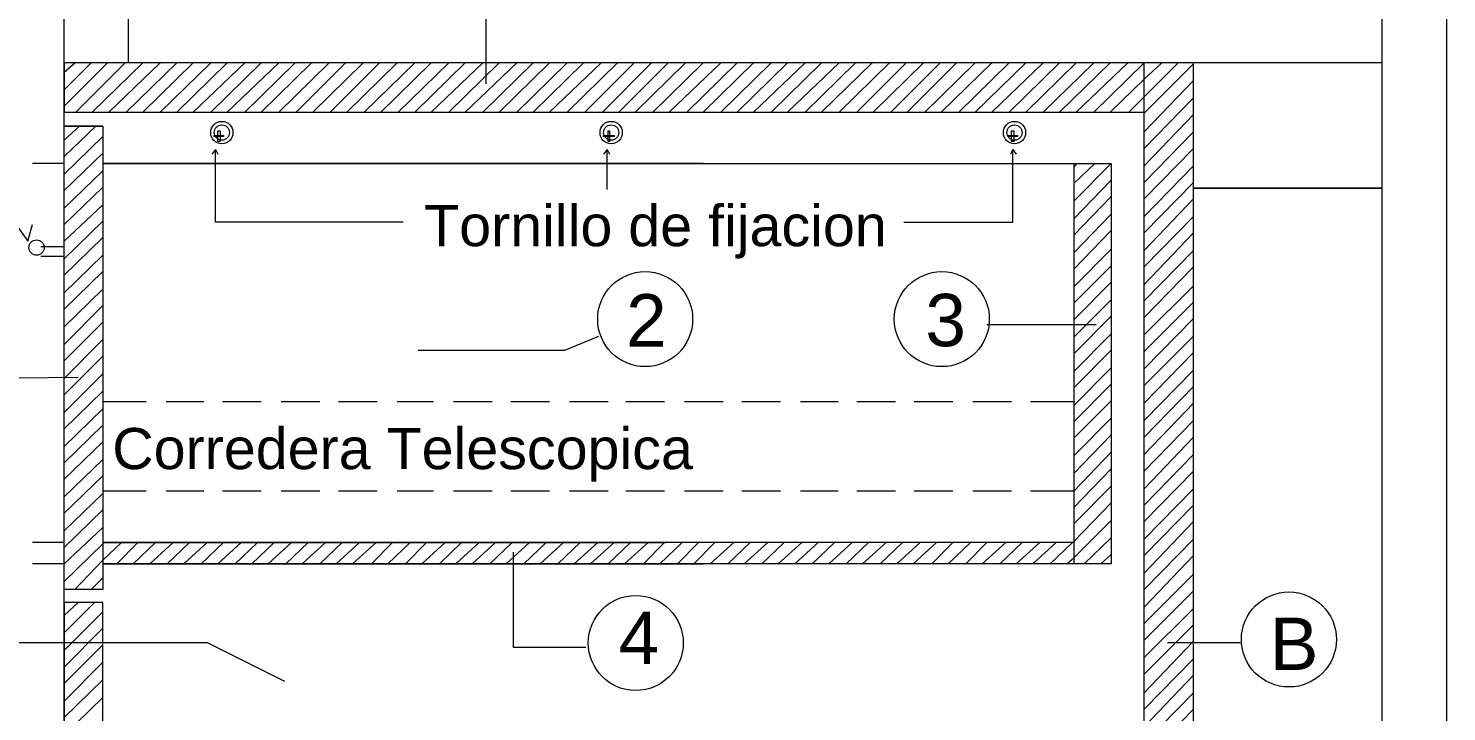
# Model space of a CAD drawing. Header units: inches. Extents: x 0.13 to 4.47, y 0.19 to 3.07.
# Drawn here: x 1.656 to 2.217, y 2.391 to 2.661 of the extents above; entities that cross this region are included whole.
import ezdxf

# ---------------------------------------------------------------- set-up
doc = ezdxf.new("R2010")
doc.units = ezdxf.units.IN
doc.header["$MEASUREMENT"] = 0
for name, color, linetype in [('PDF_PDF5_PDF12_PDF11_0', 7, 'Continuous'), ('PDF_PDF5_PDF12_PDF11_COTAS-01', 7, 'Continuous'), ('PDF_Texto', 7, 'Continuous')]:
    doc.layers.add(name, color=color, linetype=linetype)
doc.layers.add('PDF_PDF5_PDF12_PDF11_punteadas', color=7, linetype='Continuous', true_color=0xff3e00)
doc.styles.add('PDF Arial', font='arial.ttf')

msp = doc.modelspace()

# ---------------------------------------------------------------- linework, layer by layer
at = {"layer": 'PDF_PDF5_PDF12_PDF11_0', "lineweight": 5}
for points in [[(1.69026, 2.14367), (1.68515, 2.14367), (1.68515, 2.43392), (1.66983, 2.43392), (1.66983, 2.14878), (1.66983, 2.73764)], [(1.69537, 2.64754), (1.69537, 2.73764)], [(2.21736, 2.73764), (2.21736, 2.52819), (2.21736, 2.01921), (2.19181, 2.01921), (2.19181, 2.52819), (2.19181, 2.73764)], [(1.83701, 2.63919), (1.83701, 2.67912), (1.89413, 2.67912)], [(1.56905, 2.64801), (1.60481, 2.64754), (1.65543, 2.57696), (1.65729, 2.58346)], [(2.19181, 2.64754), (1.66983, 2.64754)], [(1.68515, 2.1641), (2.09754, 2.1641), (2.09754, 2.14367), (1.69026, 2.14367), (2.11704, 2.14367), (2.11704, 2.64754)], [(2.09754, 2.14367), (2.09754, 2.64754)], [(1.68515, 2.62247), (1.66983, 2.62247)], [(1.72974, 2.61318), (1.72834, 2.61132)], [(1.80404, 2.58439), (1.72974, 2.58439), (1.72974, 2.61318), (1.73066, 2.61132)], [(1.88484, 2.61318), (1.88345, 2.61132)], [(1.88484, 2.59739), (1.88484, 2.61318), (1.88577, 2.61132)], [(2.00234, 2.58439), (2.04553, 2.58439), (2.04553, 2.61318), (2.0446, 2.61132)], [(2.04553, 2.61318), (2.04692, 2.61132)], [(1.92293, 2.60761), (1.68515, 2.60761), (2.08454, 2.60761), (2.08454, 2.44925), (1.68515, 2.44925), (1.92293, 2.44925)], [(2.06968, 2.60761), (2.06968, 2.44925)], [(2.11704, 2.59785), (2.19181, 2.59785), (2.11704, 2.59785)], [(1.66983, 2.57463), (1.66054, 2.57463)], [(1.66983, 2.57092), (1.66054, 2.57092)], [(1.81008, 2.53377), (1.86813, 2.53377), (1.88159, 2.53934)], [(2.03531, 2.54398), (2.0785, 2.54398)], [(1.62803, 2.52262), (1.6754, 2.52309)], [(2.06968, 2.4576), (1.68515, 2.4576), (1.90806, 2.4576)], [(1.84769, 2.45389), (1.84769, 2.41627), (1.87649, 2.41627)], [(1.68515, 2.43903), (1.66983, 2.43903)], [(1.62757, 2.41813), (1.72648, 2.41813), (1.75713, 2.40281)], [(2.10683, 2.41813), (2.13562, 2.41813)]]:
    msp.add_lwpolyline(points, dxfattribs=at)
for points in [[(1.66983, 2.62804), (2.09754, 2.62804), (2.09754, 2.64754), (1.66983, 2.64754)], [(1.66983, 2.62247), (1.68515, 2.62247), (1.68515, 2.43903), (1.66983, 2.43903)], [(1.72927, 2.61875), (1.73299, 2.61875), (1.73299, 2.61829), (1.72927, 2.61829)], [(1.73066, 2.62061), (1.73159, 2.62061), (1.73159, 2.61643), (1.73066, 2.61643)], [(1.88345, 2.61875), (1.88763, 2.61875), (1.88763, 2.61829), (1.88345, 2.61829)], [(1.88531, 2.62061), (1.88577, 2.62061), (1.88577, 2.61643), (1.88531, 2.61643)], [(2.04367, 2.61875), (2.04738, 2.61875), (2.04738, 2.61829), (2.04367, 2.61829)], [(2.04506, 2.62061), (2.04599, 2.62061), (2.04599, 2.61643), (2.04506, 2.61643)]]:
    msp.add_lwpolyline(points, close=True, dxfattribs=at)
for centre, radius in [((1.73229, 2.61991), 0.00441), ((1.88647, 2.61991), 0.00441), ((2.04622, 2.61991), 0.00441), ((1.73229, 2.61991), 0.00302), ((1.88647, 2.61991), 0.00302), ((2.04622, 2.61991), 0.00302), ((1.65891, 2.5744), 0.00302), ((1.89994, 2.54607), 0.01881), ((2.01743, 2.54607), 0.01881), ((2.15489, 2.41929), 0.01881), ((1.89622, 2.4179), 0.01881)]:
    msp.add_circle(centre, radius, dxfattribs=at)
at = {"layer": 'PDF_PDF5_PDF12_PDF11_COTAS-01', "lineweight": 5}
for points in [[(1.66983, 2.64383), (1.67401, 2.64754)], [(1.66983, 2.63686), (1.68051, 2.64754)], [(1.66983, 2.63036), (1.68701, 2.64754)], [(1.67447, 2.62804), (1.69398, 2.64754)], [(1.68097, 2.62804), (1.70094, 2.64754)], [(1.68747, 2.62804), (1.70791, 2.64754)], [(1.69444, 2.62804), (1.71441, 2.64754)], [(1.70094, 2.62804), (1.72091, 2.64754)], [(1.70791, 2.62804), (1.72788, 2.64754)], [(1.71441, 2.62804), (1.73438, 2.64754)], [(1.72091, 2.62804), (1.74135, 2.64754)], [(1.72788, 2.62804), (1.74785, 2.64754)], [(1.73438, 2.62804), (1.75481, 2.64754)], [(1.74135, 2.62804), (1.76131, 2.64754)], [(1.74785, 2.62804), (1.76782, 2.64754)], [(1.75481, 2.62804), (1.77478, 2.64754)], [(1.76178, 2.62804), (1.78128, 2.64754)], [(1.76828, 2.62804), (1.78825, 2.64754)], [(1.77525, 2.62804), (1.79475, 2.64754)], [(1.78175, 2.62804), (1.80172, 2.64754)], [(1.78871, 2.62804), (1.80868, 2.64754)], [(1.79522, 2.62804), (1.81518, 2.64754)], [(1.80218, 2.62804), (1.82215, 2.64754)], [(1.80868, 2.62804), (1.82865, 2.64754)], [(1.81518, 2.62804), (1.83562, 2.64754)], [(1.82215, 2.62804), (1.84212, 2.64754)], [(1.82865, 2.62804), (1.84909, 2.64754)], [(1.83562, 2.62804), (1.85559, 2.64754)], [(1.84212, 2.62804), (1.86209, 2.64754)], [(1.84909, 2.62804), (1.86906, 2.64754)], [(1.85559, 2.62804), (1.87556, 2.64754)], [(1.86209, 2.62804), (1.88252, 2.64754)], [(1.86906, 2.62804), (1.88902, 2.64754)], [(1.87602, 2.62804), (1.89553, 2.64754)], [(1.88299, 2.62804), (1.90249, 2.64754)], [(1.88949, 2.62804), (1.90899, 2.64754)], [(1.89599, 2.62804), (1.91596, 2.64754)], [(1.90296, 2.62804), (1.92293, 2.64754)], [(1.90946, 2.62804), (1.92989, 2.64754)], [(1.91642, 2.62804), (1.93639, 2.64754)], [(1.92293, 2.62804), (1.94289, 2.64754)], [(1.92989, 2.62804), (1.94986, 2.64754)], [(1.93639, 2.62804), (1.95636, 2.64754)], [(1.94289, 2.62804), (1.96333, 2.64754)], [(1.94986, 2.62804), (1.96983, 2.64754)], [(1.95636, 2.62804), (1.9768, 2.64754)], [(1.96333, 2.62804), (1.9833, 2.64754)], [(1.96983, 2.62804), (1.9898, 2.64754)], [(1.9768, 2.62804), (1.99677, 2.64754)], [(1.98376, 2.62804), (2.00327, 2.64754)], [(1.99026, 2.62804), (2.01023, 2.64754)], [(1.99723, 2.62804), (2.01673, 2.64754)], [(2.00373, 2.62804), (2.02324, 2.64754)], [(2.0107, 2.62804), (2.03067, 2.64754)], [(2.0172, 2.62804), (2.03717, 2.64754)], [(2.02416, 2.62804), (2.04413, 2.64754)], [(2.03067, 2.62804), (2.05064, 2.64754)], [(2.03717, 2.62804), (2.0576, 2.64754)], [(2.04413, 2.62804), (2.0641, 2.64754)], [(2.05064, 2.62804), (2.0706, 2.64754)], [(2.0576, 2.62804), (2.07757, 2.64754)], [(2.0641, 2.62804), (2.08407, 2.64754)], [(2.0706, 2.62804), (2.09104, 2.64754)], [(2.07757, 2.62804), (2.09754, 2.64754)], [(2.08407, 2.62804), (2.09754, 2.64104), (2.10451, 2.64754)], [(2.0915, 2.62804), (2.09754, 2.63408), (2.11101, 2.64754)], [(2.09754, 2.62758), (2.11704, 2.64708)], [(2.09754, 2.62014), (2.11704, 2.64058)], [(2.09754, 2.61364), (2.11704, 2.63361)], [(2.09754, 2.60668), (2.11704, 2.62711)], [(1.66983, 2.61689), (1.67586, 2.62247)], [(1.66983, 2.61039), (1.68237, 2.62247)], [(1.66983, 2.60343), (1.68515, 2.61829)], [(2.09754, 2.60018), (2.11704, 2.62014)], [(2.09754, 2.59367), (2.11704, 2.61364)], [(1.66983, 2.59692), (1.68515, 2.61179)], [(2.06968, 2.60621), (2.07107, 2.60761)], [(2.06968, 2.59971), (2.07804, 2.60761)], [(2.06968, 2.59275), (2.08454, 2.60761)], [(2.09754, 2.58671), (2.11704, 2.60668)], [(1.66983, 2.58996), (1.68515, 2.60482)], [(2.06968, 2.58578), (2.08454, 2.6011)], [(1.66983, 2.58346), (1.68515, 2.59832)], [(2.09754, 2.58021), (2.11704, 2.60018)], [(1.66983, 2.57696), (1.68515, 2.59135)], [(2.06968, 2.57928), (2.08454, 2.5946)], [(2.09754, 2.57324), (2.11704, 2.59367)], [(1.66983, 2.56999), (1.68515, 2.58485)], [(2.06968, 2.57231), (2.08454, 2.58764)], [(2.09754, 2.56674), (2.11704, 2.58671)], [(1.66983, 2.56349), (1.68515, 2.57835)], [(2.06968, 2.56581), (2.08454, 2.58114)], [(2.09754, 2.55977), (2.11704, 2.58021)], [(2.06968, 2.55884), (2.08454, 2.5737)], [(2.09754, 2.55327), (2.11704, 2.57324)], [(1.66983, 2.55652), (1.68515, 2.57138)], [(2.06968, 2.55234), (2.08454, 2.5672)], [(1.66983, 2.55002), (1.68515, 2.56488)], [(2.09754, 2.54677), (2.11704, 2.56674)], [(1.66983, 2.54305), (1.68515, 2.55792)], [(2.06968, 2.54584), (2.08454, 2.5607)], [(2.09754, 2.5398), (2.11704, 2.55931)], [(1.66983, 2.53609), (1.68515, 2.55141)], [(2.06968, 2.53887), (2.08454, 2.55374)], [(2.09754, 2.5333), (2.11704, 2.55281)], [(1.66983, 2.52959), (1.68515, 2.54491)], [(2.06968, 2.53237), (2.08454, 2.54723)], [(2.09754, 2.52634), (2.11704, 2.54631)], [(2.06968, 2.52541), (2.08454, 2.54027)], [(2.09754, 2.51983), (2.11704, 2.53934)], [(1.66983, 2.52262), (1.68515, 2.53795)], [(2.06968, 2.51891), (2.08454, 2.53377)], [(1.66983, 2.51612), (1.68515, 2.53144)], [(2.09754, 2.51287), (2.11704, 2.53284)], [(1.66983, 2.50915), (1.68515, 2.52448)], [(2.06968, 2.51194), (2.08454, 2.5268)], [(2.09754, 2.5059), (2.11704, 2.52587)], [(1.66983, 2.50265), (1.68515, 2.51751)], [(2.06968, 2.50544), (2.08454, 2.5203)], [(2.09754, 2.4994), (2.11704, 2.51937)], [(2.06968, 2.49894), (2.08454, 2.5138)], [(2.09754, 2.49243), (2.11704, 2.51287)], [(1.66983, 2.49569), (1.68515, 2.51055)], [(2.06968, 2.49197), (2.08454, 2.50683)], [(2.09754, 2.48593), (2.11704, 2.5059)], [(1.66983, 2.48918), (1.68515, 2.50404)], [(2.06968, 2.485), (2.08454, 2.50033)], [(1.66983, 2.48268), (1.68515, 2.49754)], [(2.09754, 2.47897), (2.11704, 2.4994)], [(1.66983, 2.47572), (1.68515, 2.49058)], [(2.06968, 2.47804), (2.08454, 2.49336)], [(2.09754, 2.47247), (2.11704, 2.49243)], [(1.66983, 2.46921), (1.68515, 2.48408)], [(2.06968, 2.47154), (2.08454, 2.48686)], [(2.09754, 2.46596), (2.11704, 2.48593)], [(1.66983, 2.46225), (1.68515, 2.47711)], [(2.06968, 2.46504), (2.08454, 2.4799)], [(2.09754, 2.459), (2.11704, 2.47897)], [(2.06968, 2.45807), (2.08454, 2.47339)], [(2.09754, 2.4525), (2.11704, 2.47247)], [(1.66983, 2.45575), (1.68515, 2.47061)], [(2.06689, 2.44925), (2.06968, 2.45157), (2.08454, 2.46643)], [(2.09754, 2.44553), (2.11704, 2.46596)], [(1.66983, 2.44925), (1.68515, 2.46364)], [(1.66983, 2.44228), (1.68515, 2.45714), (1.68562, 2.4576)], [(1.67401, 2.43903), (1.68515, 2.45064), (1.69258, 2.4576)], [(1.69073, 2.44925), (1.69908, 2.4576)], [(1.69723, 2.44925), (1.70605, 2.4576)], [(1.70373, 2.44925), (1.71302, 2.4576)], [(1.71069, 2.44925), (1.71952, 2.4576)], [(1.7172, 2.44925), (1.72648, 2.4576)], [(1.72416, 2.44925), (1.73299, 2.4576)], [(1.73066, 2.44925), (1.73995, 2.4576)], [(1.73763, 2.44925), (1.74645, 2.4576)], [(1.74413, 2.44925), (1.75296, 2.4576)], [(1.75063, 2.44925), (1.75992, 2.4576)], [(1.7576, 2.44925), (1.76642, 2.4576)], [(1.7641, 2.44925), (1.77339, 2.4576)], [(1.77107, 2.44925), (1.77989, 2.4576)], [(1.77757, 2.44925), (1.78686, 2.4576)], [(1.78407, 2.44925), (1.79336, 2.4576)], [(1.7915, 2.44925), (1.79986, 2.4576)], [(1.798, 2.44925), (1.80683, 2.4576)], [(1.80497, 2.44925), (1.81333, 2.4576)], [(1.81147, 2.44925), (1.82076, 2.4576)], [(1.81844, 2.44925), (1.82726, 2.4576)], [(1.82494, 2.44925), (1.83423, 2.4576)], [(1.83144, 2.44925), (1.84073, 2.4576)], [(1.8384, 2.44925), (1.84723, 2.4576)], [(1.84491, 2.44925), (1.85419, 2.4576)], [(1.85187, 2.44925), (1.8607, 2.4576)], [(1.85837, 2.44925), (1.86766, 2.4576)], [(1.86534, 2.44925), (1.87416, 2.4576)], [(1.87184, 2.44925), (1.88113, 2.4576)], [(1.87834, 2.44925), (1.88763, 2.4576)], [(1.88531, 2.44925), (1.89413, 2.4576)], [(1.89181, 2.44925), (1.9011, 2.4576)], [(1.89924, 2.44925), (1.9076, 2.4576)], [(1.90574, 2.44925), (1.91457, 2.4576)], [(1.91271, 2.44925), (1.92107, 2.4576)], [(1.91921, 2.44925), (1.92757, 2.4576)], [(1.92571, 2.44925), (1.935, 2.4576)], [(1.93268, 2.44925), (1.9415, 2.4576)], [(1.93918, 2.44925), (1.94847, 2.4576)], [(1.94615, 2.44925), (1.95497, 2.4576)], [(1.95265, 2.44925), (1.96194, 2.4576)], [(1.95915, 2.44925), (1.96844, 2.4576)], [(1.96611, 2.44925), (1.97494, 2.4576)], [(1.97262, 2.44925), (1.9819, 2.4576)], [(1.97958, 2.44925), (1.98841, 2.4576)], [(1.98608, 2.44925), (1.99537, 2.4576)], [(1.99305, 2.44925), (2.00187, 2.4576)], [(1.99955, 2.44925), (2.00884, 2.4576)], [(2.00605, 2.44925), (2.01534, 2.4576)], [(2.01348, 2.44925), (2.02184, 2.4576)], [(2.01999, 2.44925), (2.02881, 2.4576)], [(2.02695, 2.44925), (2.03531, 2.4576)], [(2.03345, 2.44925), (2.04274, 2.4576)], [(2.04042, 2.44925), (2.04924, 2.4576)], [(2.04692, 2.44925), (2.05621, 2.4576)], [(2.05342, 2.44925), (2.06271, 2.4576)], [(2.06039, 2.44925), (2.06921, 2.4576)], [(2.07386, 2.44925), (2.08454, 2.45946)], [(2.09754, 2.43903), (2.11704, 2.459)], [(2.08036, 2.44925), (2.08454, 2.45296)], [(2.09754, 2.43206), (2.11704, 2.4525)], [(1.68051, 2.43903), (1.68515, 2.44367)], [(2.09754, 2.42556), (2.11704, 2.44507)], [(2.09754, 2.41906), (2.11704, 2.43856)], [(1.66983, 2.42881), (1.6754, 2.43392)], [(1.66983, 2.42185), (1.6819, 2.43392)], [(1.66983, 2.41488), (1.68515, 2.43021)], [(2.09754, 2.41209), (2.11704, 2.4316)], [(1.66983, 2.40838), (1.68515, 2.4237)], [(2.09754, 2.40559), (2.11704, 2.4251)], [(1.66983, 2.40188), (1.68515, 2.4172)], [(2.09754, 2.39816), (2.11704, 2.4186)], [(1.66983, 2.39491), (1.68515, 2.41024)], [(2.09754, 2.39166), (2.11704, 2.41163)], [(2.09754, 2.38469), (2.11704, 2.40513)], [(1.66983, 2.38841), (1.68515, 2.40327)], [(1.66983, 2.38144), (1.68515, 2.3963)], [(2.09754, 2.37819), (2.11704, 2.39816)], [(2.09754, 2.37169), (2.11704, 2.39166)]]:
    msp.add_lwpolyline(points, dxfattribs=at)
at = {"layer": 'PDF_PDF5_PDF12_PDF11_punteadas', "lineweight": 5}
for points in [[(1.66983, 2.60761), (1.65729, 2.60761)], [(1.70234, 2.51333), (1.68515, 2.51333)], [(1.72509, 2.51333), (1.71023, 2.51333)], [(1.74785, 2.51333), (1.73252, 2.51333)], [(1.77107, 2.51333), (1.75574, 2.51333)], [(1.79382, 2.51333), (1.7785, 2.51333)], [(1.81611, 2.51333), (1.80172, 2.51333)], [(1.83933, 2.51333), (1.82401, 2.51333)], [(1.86209, 2.51333), (1.84676, 2.51333)], [(1.88531, 2.51333), (1.86998, 2.51333)], [(1.9076, 2.51333), (1.89228, 2.51333)], [(1.93082, 2.51333), (1.9155, 2.51333)], [(1.95358, 2.51333), (1.93825, 2.51333)], [(1.97633, 2.51333), (1.96147, 2.51333)], [(1.99909, 2.51333), (1.98376, 2.51333)], [(2.02184, 2.51333), (2.00652, 2.51333)], [(2.04506, 2.51333), (2.02974, 2.51333)], [(2.06968, 2.51333), (2.05249, 2.51333)], [(1.70234, 2.47804), (1.68515, 2.47804)], [(1.72509, 2.47804), (1.71023, 2.47804)], [(1.74785, 2.47804), (1.73252, 2.47804)], [(1.77107, 2.47804), (1.75574, 2.47804)], [(1.79382, 2.47804), (1.7785, 2.47804)], [(1.81611, 2.47804), (1.80172, 2.47804)], [(1.83933, 2.47804), (1.82401, 2.47804)], [(1.86209, 2.47804), (1.84676, 2.47804)], [(1.88531, 2.47804), (1.86998, 2.47804)], [(1.9076, 2.47804), (1.89228, 2.47804)], [(1.93082, 2.47804), (1.9155, 2.47804)], [(1.95358, 2.47804), (1.93825, 2.47804)], [(1.97633, 2.47804), (1.96147, 2.47804)], [(1.99909, 2.47804), (1.98376, 2.47804)], [(2.02184, 2.47804), (2.00652, 2.47804)], [(2.04506, 2.47804), (2.02974, 2.47804)], [(2.06968, 2.47804), (2.05249, 2.47804)], [(1.66983, 2.4576), (1.65729, 2.4576)], [(1.66983, 2.44925), (1.65729, 2.44925)]]:
    msp.add_lwpolyline(points, dxfattribs=at)

# ---------------------------------------------------------------- texts
at = {"layer": 'PDF_Texto', "attachment_point": 7, "style": 'PDF Arial'}
for s, insert, char_height in [('Tornillo de fijacion', (1.8124, 2.57003), 0.0162756), ('2', (1.89238, 2.53523), 0.02072), ('3', (2.01089, 2.53505), 0.02072), ('Corredera Telescopica', (1.68887, 2.48179), 0.0162756), ('4', (1.88944, 2.40956), 0.02072), ('B', (2.14728, 2.40722), 0.02072)]:
    msp.add_mtext(s, dxfattribs=dict(at, insert=insert, char_height=char_height))

doc.saveas('drawing.dxf')
